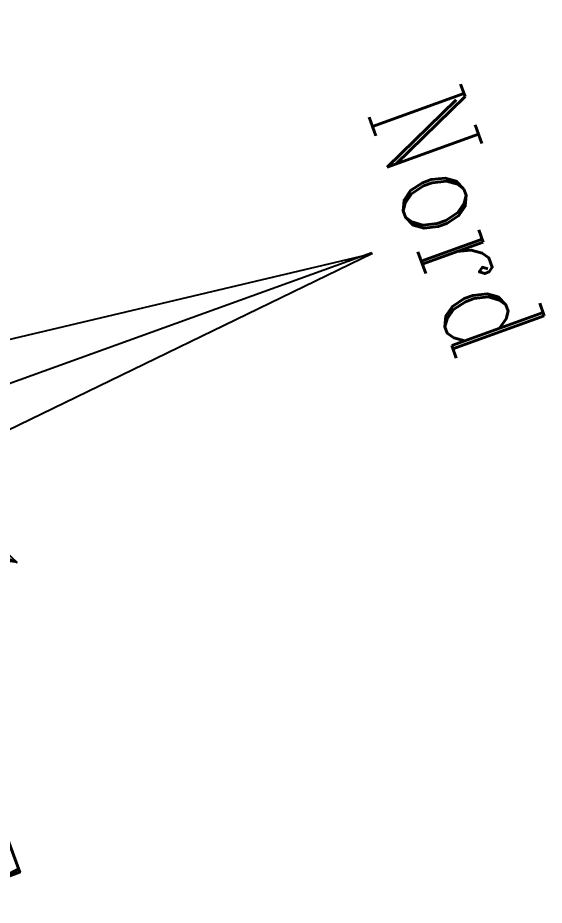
# Model space of a CAD drawing. Header units: metres. Extents: x -5 to 211, y -2 to 116.
# Drawn here: x 186.44 to 189.69, y 79.61 to 85.1 of the extents above; entities that cross this region are included whole.
import ezdxf
from ezdxf.enums import TextEntityAlignment as Align

# ---------------------------------------------------------------- set-up
doc = ezdxf.new("R2010")
doc.units = ezdxf.units.M
doc.header["$MEASUREMENT"] = 0
doc.layers.add('00_Fmult', color=7, linetype='CONTINUOUS')
doc.layers.add('PLAN05', color=7, linetype='CONTINUOUS')
doc.styles.add('COMPLEX', font='COMPLEX')

# ---------------------------------------------------------------- blocks, each defined once
blk = doc.blocks.new('GEMETO-G8')
at = {"layer": 'PLAN05', "color": 7, "linetype": 'Continuous'}
for p, q in [((782.239, 5926.029), (786.262, 5919.109)), ((782.239, 5926.029), (783.823, 5918.163)), ((782.239, 5926.029), (784.785, 5918.981)), ((785.698, 5920.079), (788.148, 5923.106)), ((786.17, 5918.914), (788.148, 5923.106)), ((788.148, 5923.106), (787.609, 5919.538)), ((785.638, 5919.072), (799.442, 5922.335)), ((799.442, 5922.335), (786.846, 5916.221)), ((787.089, 5917.9), (799.433, 5922.36)), ((780.147, 5919.983), (783.593, 5919.307)), ((782.552, 5917.64), (780.147, 5919.983)), ((783.762, 5918.042), (780.147, 5919.983)), ((776.681, 5914.064), (784.241, 5918.669)), ((788.291, 5916.923), (790.665, 5914.693)), ((776.656, 5914.131), (783.704, 5916.677)), ((786.981, 5916.435), (790.665, 5914.693)), ((788.554, 5908.548), (787.102, 5916.378)), ((784.613, 5915.668), (782.846, 5912.043)), ((786.008, 5915.595), (788.554, 5908.548)), ((785.278, 5915.492), (776.681, 5914.064)), ((784.703, 5915.397), (788.554, 5908.548)), ((782.712, 5911.907), (783.314, 5915.166)), ((790.665, 5914.693), (787.323, 5915.184)), ((785.221, 5914.474), (782.846, 5912.043))]:
    blk.add_line(p, q, dxfattribs=at)
at = {"layer": 'PLAN05', "color": 7, "linetype": 'Continuous', "const_width": 0.6}
blk.add_lwpolyline([(783.6, 5917.407, 1), (787.193, 5917.17, 1)], format="xyb", close=True, dxfattribs=at)
at = {"layer": 'PLAN05', "color": 7, "linetype": 'Continuous', "style": 'COMPLEX', "width": 0.8}
blk.add_text('O', height=2.4, rotation=289.8655, dxfattribs=at).set_placement((780.87, 5926.151), align=Align.RIGHT)
for s, p in [('Nord', (800.439, 5922.729)), ('S', (773.494, 5912.934))]:
    blk.add_text(s, height=2.4, rotation=289.8655, dxfattribs=at).set_placement(p, align=Align.CENTER)
blk.add_text('E', height=2.4, rotation=289.8655, dxfattribs=at).set_placement((787.969, 5907.612))

msp = doc.modelspace()

# ---------------------------------------------------------------- block references
at = {"layer": '00_Fmult', "color": 8, "xscale": 0.25, "yscale": 0.25, "zscale": 0.25}
msp.add_blockref('GEMETO-G8', (-11.2307, -1396.9452), dxfattribs=at)

doc.saveas('drawing.dxf')
